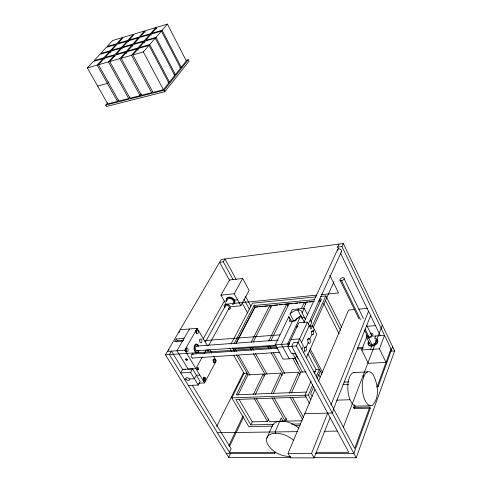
<?xml version="1.0" encoding="UTF-8"?>
<svg xmlns="http://www.w3.org/2000/svg" width="482" height="482" viewBox="0 0 482 482"><rect width="100%" height="100%" fill="white"/><g stroke="black" fill="none" stroke-linecap="round" stroke-linejoin="round"><path stroke-width="0.72" d="M288.814 344.419L288.471 343.618M314.21 457.647L356.216 457.773L394.638 350.926L343.353 243.531L221.232 259.467L165.471 354.848L228.697 457.4L290.953 457.581M354.613 404.862L353.601 407.537L369.76 407.079L354.698 448.459L298.123 342.244L293.46 342.575L291.743 346.287L348.757 452.315L316.065 452.333M390.962 348.829L377.533 385.721L378.069 386.793L376.623 386.853M369.76 407.079L370.309 408.158L353.878 453.411L315.198 453.399M378.069 386.793L392.625 346.715M366.645 337.304L361.669 349.986L368.308 363.35L386.034 362.38L379.461 348.86L384.522 335.382L373.478 336.171M370.309 408.158L354.162 408.603L355.192 405.874M343.377 427.197L382.316 325.133M370.513 349.426L371.755 346.197L371.423 345.522L371.839 344.437L368.676 337.96L369.031 337.051L365.091 328.989M374.695 338.539L375.665 336.014M333.785 409.2L332.273 413.014L304.775 413.707M314.987 389.522L288.019 453.369L290.592 457.828L314.083 457.9L330.092 417.605M333.267 409.616L370.622 315.602M314.083 457.9L311.535 453.375L327.682 413.128M330.887 405.151L368.543 311.294M318.488 381.232L348.552 310.065L354.409 309.54M313.571 386.859L310.661 393.71L312.065 396.306M317.066 378.635L320.265 371.098M310.812 399.59L308.353 395.077L312.691 384.913M316.156 376.785L319.331 369.333L316.059 369.507L314.294 373.61M311.065 381.129L305.022 395.198L309.534 403.458M226.221 453.381L274.74 453.393L275.324 452.044M256.231 398.385L269.558 421.479L285.193 421.16L286.374 418.46M306.395 357.771L316.831 334.273L312.493 325.916L308.944 326.2M291.435 393.107L300.744 372.11L305.913 371.845M289.296 393.185L298.635 372.218L282.759 373.044L273.198 393.806M266.823 438.132L272.191 426.142A17.039 9.983 25.6 0 1 278.982 421.328L282.747 421.19A17.039 9.983 25.6 0 1 298.533 427.968M303.696 352.704L304.702 350.462M308.209 342.648L306.034 347.504L304.6 347.6M311.987 334.237L309.848 339.009L307.877 339.153M314.228 329.254L313.276 331.375L311.854 331.483M313.192 327.856L334.032 281.615M239.193 399.65L252.243 421.834L267.528 421.521L268.739 418.852M312.035 326.519L325.874 295.936L320.632 296.454M301.901 349.336L303.407 345.998L299.653 338.918L291.007 339.545M312.493 325.916L311.041 329.122L307.377 322.09L298.834 322.801L287.724 346.564L291.538 353.625L295.544 353.366M301.545 342.485L309.227 325.633M311.173 321.518L321.452 298.954L319.204 299.171M296.623 355.704L295.382 358.439L283.091 359.186L275.24 344.841L288.814 316.614L291.255 321.205M309.86 326.591L311.655 322.651L310.312 320.06M308.203 324.38L341.479 251.622M391.468 349.89L341.967 246.555L343.353 243.531M356.216 457.773L296.412 345.968L307.377 322.09M338.527 248.977L337.629 247.115L339.027 244.097M303.696 322.844L337.587 249.598M271.42 393.222L280.699 373.146L265.184 373.954L255.382 394.493M273.8 424.437L250.827 424.865L252.243 421.834M303.226 308.878L306.498 302.262M288.591 345.853L287.579 343.973L300.907 315.547L304.371 322.169M305.558 319.596L302.112 312.981L304.263 308.396L292.237 309.504L290.043 314.065L293.857 321.277L295.002 320.084A7.188 4.067 -27.3 0 1 299.256 317.686M301.479 308.39L304.353 302.292L305.474 304.455M228.697 457.4L230.613 453.357M274.74 453.393L274.131 452.351L229.468 452.369L231.161 448.808L192.246 385.184M292.472 321.072L281.386 344.407L289.212 358.813M298.225 308.95L297.737 309.98L301.521 317.21A7.188 4.067 -27.3 0 1 305.281 318.241M229.444 446.639L243.627 416.966M228.908 445.464L243.048 415.942M253.345 394.571L263.172 374.056L248.007 374.839L237.975 395.168M270.854 340.72L288.935 303.949L284.76 304.353M268.787 340.87L286.838 303.979L287.977 306.142M216.617 426.594L243.524 372.652M272.493 426.142L248.784 426.558L231.818 397.903L244.055 373.321L233.656 355.252M253.237 342.009L271.764 305.6M251.218 342.154L269.709 305.63L270.866 307.775M236.017 343.268L254.882 307.052L314.342 301.334M236.114 343.431L254.966 307.215L254.038 305.516L314.71 299.611M234.095 343.678L254.038 305.516M230.938 344.202L252.484 303.196L316.138 296.9M198.698 383.19L204.525 382.913L216.285 360.771L213.64 356.27M188.39 385.486L198.295 385.022L200.175 381.509L192.523 368.869L182.624 369.441L180.678 372.917L190.601 372.369L192.523 368.869M231.215 306.709L240.861 305.763L249.122 290.357L242.633 278.457L229.504 279.982L220.943 295.189L225.63 303.509M232.396 304.449A4.525 2.97 29.2 0 0 234.27 300.69L234.601 300.093L237.548 299.792M202.301 356.993L195.921 368.652L188.137 369.104L176.966 350.733L189.492 328.971M204.073 353.752L206.2 349.866M208.682 345.474L229.269 307.835M220.943 295.189L234.21 293.779L242.633 278.457M205.434 342.021L225.437 305.799M203.036 339.129L224.299 301.148L227.088 300.858M187.01 359.747L186.956 359.289M185.811 359.819A0.741 0.452 30 0 1 186.432 359.301A0.741 0.452 30 0 1 186.992 360.229A0.741 0.452 30 0 1 185.811 359.819C185.841 358.837 187.167 360.403 187.022 359.379M167.483 351.408L184.775 350.179L197.198 328.314L207.26 345.425M176.623 341.78L177.249 340.702L183.672 340.202M229.775 280.747L219.575 262.304L223.293 261.828L224.943 258.979L236.12 279.331M184.076 338.382L176.219 339.009L174.653 341.696L182.521 341.087M107.637 102.829L105.709 105.088L106.498 106.474L164.88 91.694L189.04 61.148L188.311 59.72L186.142 60.31M105.709 105.088L164.103 90.236L188.311 59.72M163.434 89.688L168.802 82.94L148.974 45.404L138.563 48.411L132.851 54.924L153.017 92.345L163.434 89.688L143.323 51.936L148.974 45.404M168.116 82.422L169.495 82.061L174.755 75.451L155.252 38.156L144.895 41.187L139.304 47.567L149.709 44.555L155.252 38.156M174.062 74.951L175.436 74.59L180.587 68.107L161.392 31.059L151.101 34.108L145.624 40.355L155.969 37.325L161.392 31.059M179.894 67.631L181.256 67.263L186.305 60.913L167.417 24.1L157.18 27.173L151.812 33.294L162.097 30.239L167.417 24.1M137.918 50.128L137.207 48.803L126.965 51.761L121.193 58.25L141.419 95.303L151.661 92.689L152.565 91.568M126.344 53.46L125.627 52.146L115.553 55.056L109.733 61.521L130.001 98.208L140.081 95.641L141.455 93.966M114.957 56.737L114.246 55.436L104.335 58.298L98.455 64.739L118.777 101.069L128.694 98.545L130.08 96.876M87.363 67.902L97.159 65.106L103.046 58.671L93.291 61.485L87.363 67.902L107.727 103.883L117.481 101.401L118.885 99.738M121.193 58.25L131.49 55.316L137.207 48.803M143.546 41.579L133.363 44.561L127.712 50.917L137.948 47.959L143.546 41.579L144.245 42.898M144.275 40.753L149.763 34.505L139.635 37.506L134.098 43.735L144.275 40.753L144.974 42.073M155.849 27.57L145.781 30.589L140.352 36.698L150.474 33.692L155.849 27.57L156.542 28.896M108.854 81.789L107.42 83.422L97.641 86.061M109.733 61.521L119.855 58.635L125.627 52.146M132.038 44.947L122.018 47.881L116.313 54.213L126.38 51.303L132.038 44.947L132.737 46.254M144.467 30.981L139.033 37.084L129.08 40.042L134.562 33.957L144.467 30.981L145.16 32.294M98.455 64.739L108.414 61.895L114.246 55.436M121.458 47.441L127.055 41.235L117.246 44.139L111.607 50.327L121.458 47.441L122.169 48.754M127.784 40.428L133.273 34.343L123.519 37.271L117.982 43.338L127.784 40.428L128.483 41.735M109.571 51.52L99.87 54.364L94.062 60.654L103.805 57.834L109.571 51.52L110.282 52.815M110.324 50.7L115.975 44.519L106.323 47.375L100.63 53.544L110.324 50.7L111.029 51.996M300.907 315.547L296.767 318.65L295.761 320.795L289.194 321.349L290.212 319.217L288.875 317.704L288.814 316.614M290.043 314.065L291.194 312.872A7.218 4.031 -27.3 0 1 302.033 311.896L302.112 312.981M132.851 54.924L143.323 51.936M186.751 359.132L186.227 359.427M337.629 247.115L341.967 246.555M225.889 304.22L316.915 295.123M321.392 294.671L338.551 292.96L329.802 275.252M318.668 300.919L320.831 300.708M254.966 307.215L257.93 306.932M259.418 306.787L263.124 306.432M264.606 306.287L267.57 306.004M269.793 305.793L273.21 305.461M274.65 305.323L277.542 305.046M279.705 304.841L282.591 304.564M289.676 303.883L292.628 303.594M294.845 303.383L297.798 303.1M299.274 302.955L302.961 302.606M304.443 302.461L307.938 302.124M309.384 301.985L312.987 301.642M319.476 301.015L320.916 300.876M370.122 405.76L372.056 405.573C380.129 398.048 377.912 384.052 373.375 375.038A17.093 7.441 85.8 0 0 364.344 375.406L363.175 378.629A17.093 7.441 85.8 0 0 364.663 399.614L366.29 402.681L368.152 404.778L370.122 405.76L355.704 406.175L353.704 405.205L351.824 403.133L350.185 400.09A16.942 7.567 85.9 0 1 348.757 379.292L349.956 376.093A16.942 7.567 85.9 0 1 355.336 372.538M358.807 309.155L367.597 308.372M180.135 329.772L197.198 328.314M366.959 326.332L375.864 325.639M204.434 340.611L280.036 334.815M196.74 346.052L278.066 340.087M275.24 344.841L287.579 343.973M196.891 350.751L276.059 345.202M233.198 349.028L276.499 346.022M165.471 354.848L296.412 345.968M192.294 354.053L277.566 348.251M192.42 358.036L280.012 352.312M357.307 347.914L363.277 347.528M357.072 348.998L363.042 348.613M361.669 349.986L379.461 348.86M213.815 359.62L214.996 359.548M390.896 351.155L394.638 350.926M213.912 362.356L215.099 362.283M182.196 369.447L185.715 369.266M197.018 369.284L198.476 369.2M199.771 375.032L196.367 375.213L194.463 378.719L189.227 378.985M244.055 373.321L247.043 373.164L236.337 394.788L306.371 392.065M313.3 371.459L315.517 371.345M204.055 377.888L205.254 377.828M184.552 379.226L186.064 379.147A1.958 1.163 29.7 0 0 189.179 380.238A1.958 1.163 29.7 0 0 187.697 377.816A1.958 1.163 29.7 0 0 186.064 379.147M353.372 372.604L367.688 371.893M204.151 380.678L205.35 380.617M344.154 382.112L348.655 381.913M342.985 384.678L348.51 384.443M231.818 397.903L308.353 395.077M305.992 396.975L235.849 399.482L250.827 424.865M336.575 400.174L349.836 399.741M301.822 420.816L287.272 421.117L274.047 397.746M291.562 424.106L300.467 423.943M294.815 425.751L300.051 425.654M217.412 432.74L297.328 431.643M324.031 431.276L337.346 431.095M290.634 456.418C281.47 456.791 271.836 451.911 267.396 443.759A17.232 9.941 25.7 0 1 273.643 433.372L277.433 433.258A17.232 9.941 25.7 0 1 293.387 440.15M288.019 453.369L311.535 453.375M229.468 452.369L169.417 354.577L171.417 351.131L182.624 369.441M190.601 372.369L198.295 385.022M176.219 339.009L177.249 340.702M184.775 350.179L204.525 382.913M209.863 349.842L211.749 353.053M239.211 381.298L239.952 382.581M275.831 433.306L275.041 431.95L281.271 417.882L283.44 421.69M254.189 398.457L267.528 421.521M229.571 348.155L231.426 351.384M232.535 347.877L234.692 351.637M236.566 354.903L248.007 374.839M234.8 348.685L236.294 351.294M238.536 355.204L250.062 375.333M271.962 397.819L285.193 421.16M263.172 374.056L264.275 376.014M252.05 347.468L253.52 350.077M255.352 353.342L267.088 374.231M250.031 347.618L251.508 350.239M253.357 353.523L265.178 374.514M97.159 65.106L117.481 101.401M290.152 397.162L302.545 419.473M242.163 303.142L247.628 313.023M280.699 373.146L282.121 375.725M108.414 61.895L128.694 98.545M292.291 397.09L303.582 417.454M103.805 57.834L104.528 59.135M234.21 293.779L240.861 305.763M223.293 261.828L233.065 279.572M243.922 299.28L249.357 309.143M269.703 346.221L271.137 348.829M273.294 352.74L284.796 373.616M267.63 346.365L269.07 348.968M271.227 352.878L282.741 373.725M245.489 296.4L250.899 306.245M119.855 58.635L140.081 95.641M292.797 358.295L300.641 372.797M126.38 51.303L127.091 52.616M298.635 372.218L300.045 374.827M295.05 353.258L297.762 358.295M292.49 353.071L298.063 363.398M131.49 55.316L151.661 92.689M294.906 358.162L302.389 372.032M137.948 47.959L138.659 49.285M164.103 90.236L164.88 91.694M307.793 353.933L316.059 369.507M318.741 374.562L320.138 377.201M149.709 44.555L169.495 82.061M310.191 348.86L322.735 372.64M309.366 350.474L321.898 374.183M150.474 33.692L151.173 35.023M155.969 37.325L175.436 74.59M353.601 407.537L354.162 408.603M162.097 30.239L181.256 67.263M304.263 308.396L307.624 314.873M323.699 303.401L339.165 333.978M325.874 295.936L341.618 327.284M325.549 300.431L340.654 330.411M363.151 375.376L363.85 376.767M366.362 336.942L369.531 343.401M341.467 280.638A2.296 1.253 -25.1 0 0 344.214 278.228A2.296 1.253 -25.1 0 0 340.672 278.62A2.296 1.253 -25.1 0 0 341.467 280.638L360.494 319.59M340.015 280.09L359.054 318.982M364.633 330.381L367.585 336.412M344.16 278.939L348.576 288.007M348.649 288.158L363.428 318.518M366.712 325.266L371.634 335.388M340.443 252.96L380.292 335.683M341.202 251.941A2.199 1.579 24.3 0 0 341.202 249.935A2.199 1.579 24.3 0 0 338.719 248.929L338.243 249.049A2.199 1.579 24.3 0 0 337.587 250.857M198.795 350.396A3.856 2.211 86 0 1 195.638 351.505A3.856 2.211 86 0 1 195.029 345.859A3.856 2.211 86 0 1 198.295 345.751M296.996 327.567A1.054 0.518 84.6 0 1 297.014 326.308A1.054 0.518 84.6 0 1 297.641 326.194M301.865 318.536A2.308 1.301 -27.2 0 1 302.166 318.747M288.983 344.323A1.072 0.536 85.2 0 1 289.435 343.003M288.911 343.407A1.072 0.536 85.2 0 1 289.104 344.443M197.24 350.685A2.356 1.35 86 0 1 195.457 348.04A2.356 1.35 86 0 1 197.427 346.395M192.716 357.975A1.994 1.151 86.4 0 1 191.336 356.855A1.994 1.151 86.4 0 1 191.637 354.391A1.994 1.151 86.4 0 1 193.125 354.662M187.275 359.759A0.741 0.452 30 0 1 186.432 359.813A0.741 0.452 30 0 1 185.968 359.054A0.741 0.452 30 0 1 186.817 359M187.221 359.367A0.741 0.452 30 0 1 187.287 359.506M195.903 330.345A1.964 1.127 85.4 0 1 196.24 333.436M195.933 331.785A0.982 0.566 85.4 0 1 195.945 332.291M185.895 348.727A2 1.169 86.2 0 1 185.986 351.553M185.377 349.251A1 0.584 86.2 0 1 185.636 350.625M208.465 349.775A0.976 0.548 86 0 1 208.381 350.998A0.976 0.548 86 0 1 207.67 350.974A0.976 0.548 86 0 1 207.507 349.733M198.891 350.721A4.446 2.555 86 0 1 195.065 351.758A4.446 2.555 86 0 1 194.836 344.949A4.446 2.555 86 0 1 198.747 346.293M178.961 332.707A1.94 1.139 85.5 0 1 179.063 332.249M179.238 331.857A1.94 1.139 85.5 0 1 179.461 331.562M168.586 350.179A1.982 1.181 86.4 0 1 168.995 349.474M203.537 377.376A1.976 1.121 87.2 0 1 204.434 379.28A1.976 1.121 87.2 0 1 203.669 381.19M213.309 359.108A1.934 1.085 86.4 0 1 214.165 360.747A1.934 1.085 86.4 0 1 213.701 362.657M212.797 360.126A0.97 0.542 86.4 0 1 213.586 360.614A0.97 0.542 86.4 0 1 213.273 361.91M203.133 378.328A0.988 0.56 87.2 0 1 203.874 379.28A0.988 0.56 87.2 0 1 203.199 380.238M226.727 299.973A4.519 2.97 29.2 0 1 229.281 297.069A4.519 2.97 29.2 0 1 234.421 299.798A4.519 2.97 29.2 0 1 233.631 303.642M226.757 301.461A4.525 2.97 29.2 0 1 228.619 297.689A4.525 2.97 29.2 0 1 234.27 300.69M227.299 300.039A3.452 2.265 29.2 0 1 231.517 299.039A3.452 2.265 29.2 0 1 233.192 303.166M224.949 307.757A3.476 2.265 29.2 0 1 225.419 304.311A3.476 2.265 29.2 0 1 230.101 306.305A3.476 2.265 29.2 0 1 228.805 309.402M225.341 306.16A2.169 1.416 29.2 0 1 228.227 305.69A2.169 1.416 29.2 0 1 228.697 308.335M377.34 339.973A5.109 3.103 -24.3 0 1 373.646 345.811A5.109 3.103 -24.3 0 1 368.483 342.985M375.279 338.533A5.109 3.103 -24.4 0 1 376.918 342.606A5.109 3.103 -24.4 0 1 370.278 345.48A5.109 3.103 -24.4 0 1 368.664 341.395M375.195 339.786A3.543 2.151 -24.4 0 1 373.996 343.799A3.543 2.151 -24.4 0 1 369.441 342.835M370.568 333.11A3.555 2.133 -24.4 0 1 372.749 335.514A3.555 2.133 -24.4 0 1 368.134 337.966A3.555 2.133 -24.4 0 1 366.766 335.129M370.712 334.032A2.223 1.332 -24.4 0 1 371.58 335.52A2.223 1.332 -24.4 0 1 369.206 337.032A2.223 1.332 -24.4 0 1 367.531 336.062M138.316 37.897L132.773 44.121L122.759 47.055L128.351 40.849L138.316 37.897M120.711 48.26L114.999 54.593L105.094 57.46L110.854 51.146L120.711 48.26M122.247 37.65L116.704 43.711L107.064 46.573L112.649 40.53L122.247 37.65M199.783 339.876A1.958 1.121 85.7 0 0 200.861 342.859A1.958 1.121 85.7 0 0 201.729 339.973A1.958 1.121 85.7 0 0 199.783 339.876M196.15 330.821A1.964 1.127 85.4 0 0 197.234 333.815A1.964 1.127 85.4 0 0 198.114 330.935A1.964 1.127 85.4 0 0 196.15 330.821M185.859 348.944A2.006 1.169 86.2 0 0 186.968 351.981A2.006 1.169 86.2 0 0 187.884 349.016A2.006 1.169 86.2 0 0 185.859 348.944M213.303 359.909A1.94 1.085 86.4 0 0 214.351 362.832A1.94 1.085 86.4 0 0 215.183 359.952A1.94 1.085 86.4 0 0 213.303 359.909M197.542 367.995A0.994 0.566 86.8 0 0 198.084 369.489A0.994 0.566 86.8 0 0 198.53 368.007A0.994 0.566 86.8 0 0 197.542 367.995M203.5 378.237A1.976 1.121 87.2 0 0 204.573 381.202A1.976 1.121 87.2 0 0 205.44 378.231A1.976 1.121 87.2 0 0 203.5 378.237M311.691 331.688A2.109 1.012 84.7 0 0 312.746 334.906A2.109 1.012 84.7 0 0 313.457 331.815A2.109 1.012 84.7 0 0 311.691 331.688M304.401 347.871A2.151 1.048 85.2 0 0 305.48 351.125A2.151 1.048 85.2 0 0 306.221 347.95A2.151 1.048 85.2 0 0 304.401 347.871M307.835 339.436A2.663 1.289 85 0 0 309.173 343.479A2.663 1.289 85 0 0 310.077 339.563A2.663 1.289 85 0 0 307.835 339.436"/></g></svg>
